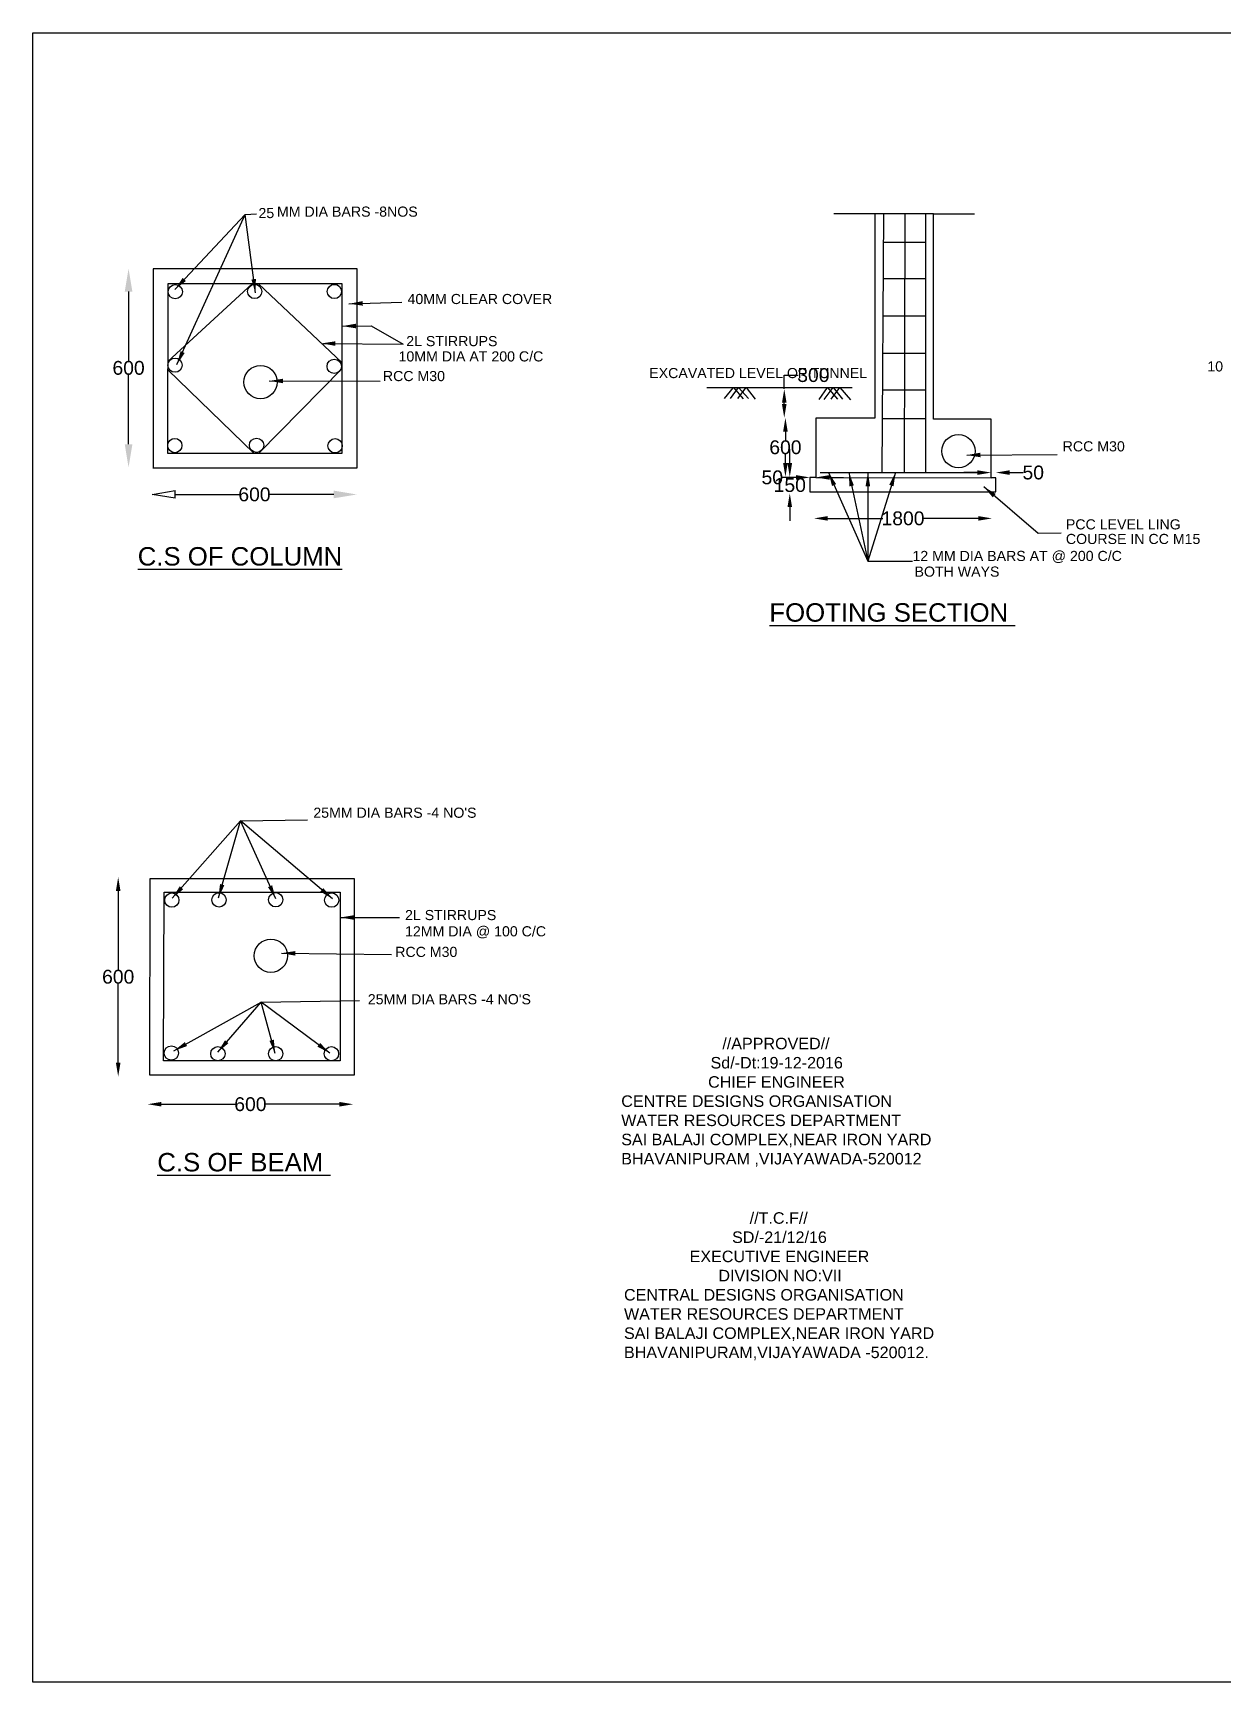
# Model space of a CAD drawing. Header units: millimetres. Extents: x 5124 to 3340331, y 2311 to 45925686.
# Drawn here: x 3334501 to 3337085, y 45922105 to 45925686 of the extents above; entities that cross this region are included whole.
import ezdxf

# ---------------------------------------------------------------- set-up
doc = ezdxf.new("R2010")
doc.units = ezdxf.units.MM
doc.header["$MEASUREMENT"] = 0
for name, color, linetype in [('DIMENSION', 7, 'Continuous'), ('DRAWING', 2, 'Continuous'), ('TEXT', 7, 'Continuous')]:
    doc.layers.add(name, color=color, linetype=linetype)
doc.styles.get("Standard").update_dxf_attribs({"font": 'arial.ttf', "height": 30})
doc.dimstyles.get("Standard").update_dxf_attribs({"dimtxt": 200, "dimasz": 110, "dimexe": 0.18, "dimexo": 0.0625, "dimgap": 0.09, "dimtad": 0, "dimtih": 1, "dimtoh": 1, "dimdec": 0, "dimzin": 0, "dimdsep": 46, "dimtxsty": 'Standard', "dimblk": 'OBLIQUE', "dimcen": 0.09, "dimse1": 1, "dimse2": 1, "dimadec": 0, "dimazin": 0, "dimtfac": 1, "dimtdec": 0, "dimtofl": 0, "dimtmove": 0, "dimatfit": 3, "dimfxl": 1, "dimtolj": 1, "dimtzin": 0, "dimarcsym": 0})

# ---------------------------------------------------------------- blocks, each defined once
blk = doc.blocks.new('_ClosedBlank')
at = {"color": 0, "linetype": 'ByBlock', "lineweight": -2}
for p, q in [((-1, 0.167), (0, 0)), ((-1, 0.167), (-1, -0.167)), ((0, 0), (-1, -0.167))]:
    blk.add_line(p, q, dxfattribs=at)
blk = doc.blocks.new('*D43')
at = {"layer": 'Defpoints', "color": 0}
for p in [(3334759.5, 45924683), (3335204, 45924683.5), (3335204, 45924682)]:
    blk.add_point(p, dxfattribs=at)
at = {"layer": 'DIMENSION', "color": 0, "lineweight": -2}
for p, q in [((3334809.5, 45924683.5), (3334948.5, 45924683.5)), ((3335154, 45924683.5), (3335015, 45924683.5))]:
    blk.add_line(p, q, dxfattribs=at)
at = {"layer": 'DIMENSION', "color": 0}
blk.add_solid([(3335154, 45924691.8), (3335154, 45924675.2), (3335204, 45924683.5)], dxfattribs=at)
at = {"layer": 'DIMENSION', "color": 0, "lineweight": -2, "xscale": 50, "yscale": 50, "zscale": 50, "rotation": 180}
blk.add_blockref('_ClosedBlank', (3334759.5, 45924683.5), dxfattribs=at)
at = {"layer": 'DIMENSION', "color": 0, "insert": (3334981.8, 45924683.5), "char_height": 30, "attachment_point": 5}
blk.add_mtext('\\A1;600', dxfattribs=at)
blk = doc.blocks.new('*D45')
at = {"layer": 'Defpoints', "color": 0}
for p in [(3334694.5, 45925174), (3334708.5, 45925174), (3334689, 45924742.5)]:
    blk.add_point(p, dxfattribs=at)
at = {"layer": 'DIMENSION', "color": 0, "lineweight": -2}
for p, q in [((3334708.5, 45925124), (3334708.5, 45924973.7)), ((3334708.5, 45924792.5), (3334708.5, 45924942.8))]:
    blk.add_line(p, q, dxfattribs=at)
at = {"layer": 'DIMENSION', "color": 0}
for points in [[(3334700.2, 45925124), (3334716.8, 45925124), (3334708.5, 45925174)], [(3334700.2, 45924792.5), (3334716.8, 45924792.5), (3334708.5, 45924742.5)]]:
    blk.add_solid(points, dxfattribs=at)
at = {"layer": 'DIMENSION', "color": 0, "insert": (3334708.5, 45924958.2), "char_height": 30, "attachment_point": 5}
blk.add_mtext('\\A1;600', dxfattribs=at)
blk = doc.blocks.new('*D46')
at = {"layer": 'Defpoints', "color": 0}
for p in [(3336132, 45924912.5), (3336142.5, 45924912.5), (3336139.5, 45924850)]:
    blk.add_point(p, dxfattribs=at)
at = {"layer": 'DIMENSION', "color": 0, "lineweight": -2}
for p, q in [((3336132, 45924912.5), (3336132, 45924942.5)), ((3336132, 45924942.5), (3336162, 45924942.5)), ((3336132, 45924880), (3336132, 45924882.5))]:
    blk.add_line(p, q, dxfattribs=at)
at = {"layer": 'DIMENSION', "color": 0}
for points in [[(3336127, 45924882.5), (3336137, 45924882.5), (3336132, 45924912.5)], [(3336127, 45924880), (3336137, 45924880), (3336132, 45924850)]]:
    blk.add_solid(points, dxfattribs=at)
at = {"layer": 'DIMENSION', "color": 0, "insert": (3336195.169809, 45924942.5), "char_height": 30, "attachment_point": 5}
blk.add_mtext('\\A1;300', dxfattribs=at)
blk = doc.blocks.new('*D47')
at = {"layer": 'Defpoints', "color": 0}
for p in [(3336139.5, 45924850), (3336134.5, 45924721.5), (3336141, 45924721.5)]:
    blk.add_point(p, dxfattribs=at)
at = {"layer": 'DIMENSION', "color": 0, "lineweight": -2}
for p, q in [((3336134.5, 45924820), (3336134.5, 45924801.2)), ((3336134.5, 45924751.5), (3336134.5, 45924770.3))]:
    blk.add_line(p, q, dxfattribs=at)
at = {"layer": 'DIMENSION', "color": 0}
for points in [[(3336129.5, 45924820), (3336139.5, 45924820), (3336134.5, 45924850)], [(3336129.5, 45924751.5), (3336139.5, 45924751.5), (3336134.5, 45924721.5)]]:
    blk.add_solid(points, dxfattribs=at)
at = {"layer": 'DIMENSION', "color": 0, "insert": (3336134.5, 45924785.8), "char_height": 30, "attachment_point": 5}
blk.add_mtext('\\A1;600', dxfattribs=at)
blk = doc.blocks.new('*D48')
at = {"layer": 'Defpoints', "color": 0}
for p in [(3336141, 45924721.5), (3336140, 45924686), (3336144, 45924686)]:
    blk.add_point(p, dxfattribs=at)
at = {"layer": 'DIMENSION', "color": 0, "lineweight": -2}
for p, q in [((3336144, 45924751.5), (3336144, 45924781.5)), ((3336144, 45924656), (3336144, 45924626))]:
    blk.add_line(p, q, dxfattribs=at)
at = {"layer": 'DIMENSION', "color": 0}
for points in [[(3336139, 45924751.5), (3336149, 45924751.5), (3336144, 45924721.5)], [(3336139, 45924656), (3336149, 45924656), (3336144, 45924686)]]:
    blk.add_solid(points, dxfattribs=at)
at = {"layer": 'DIMENSION', "color": 0, "insert": (3336144, 45924703.75), "char_height": 30, "attachment_point": 5}
blk.add_mtext('\\A1;150', dxfattribs=at)
blk = doc.blocks.new('*D49')
at = {"layer": 'Defpoints', "color": 0}
for p in [(3336187.5, 45924720.5), (3336187.5, 45924720.5), (3336200.5, 45924720.5)]:
    blk.add_point(p, dxfattribs=at)
at = {"layer": 'DIMENSION', "color": 0, "lineweight": -2}
for p, q in [((3336157.5, 45924720.5), (3336127.5, 45924720.5)), ((3336230.5, 45924720.5), (3336260.5, 45924720.5))]:
    blk.add_line(p, q, dxfattribs=at)
at = {"layer": 'DIMENSION', "color": 0}
for points in [[(3336157.5, 45924725.5), (3336157.5, 45924715.5), (3336187.5, 45924720.5)], [(3336230.5, 45924725.5), (3336230.5, 45924715.5), (3336200.5, 45924720.5)]]:
    blk.add_solid(points, dxfattribs=at)
at = {"layer": 'DIMENSION', "color": 0, "insert": (3336106, 45924720.5), "char_height": 30, "attachment_point": 5}
blk.add_mtext('\\A1;50', dxfattribs=at)
blk = doc.blocks.new('*D50')
at = {"layer": 'Defpoints', "color": 0}
for p in [(3336196.5, 45924632.5), (3336583, 45924631.5), (3336583, 45924631.5)]:
    blk.add_point(p, dxfattribs=at)
at = {"layer": 'DIMENSION', "color": 0, "lineweight": -2}
for p, q in [((3336226.5, 45924631.5), (3336346.3, 45924631.5)), ((3336553, 45924631.5), (3336433.2, 45924631.5))]:
    blk.add_line(p, q, dxfattribs=at)
at = {"layer": 'DIMENSION', "color": 0}
for points in [[(3336226.5, 45924636.5), (3336226.5, 45924626.5), (3336196.5, 45924631.5)], [(3336553, 45924636.5), (3336553, 45924626.5), (3336583, 45924631.5)]]:
    blk.add_solid(points, dxfattribs=at)
at = {"layer": 'DIMENSION', "color": 0, "insert": (3336389.8, 45924631.5), "char_height": 30, "attachment_point": 5}
blk.add_mtext('\\A1;1800', dxfattribs=at)
blk = doc.blocks.new('*D51')
at = {"layer": 'Defpoints', "color": 0}
for p in [(3336581.5, 45924719.5), (3336591, 45924731), (3336591, 45924719.5)]:
    blk.add_point(p, dxfattribs=at)
at = {"layer": 'DIMENSION', "color": 0, "lineweight": -2}
for p, q in [((3336551.5, 45924731), (3336521.5, 45924731)), ((3336621, 45924731), (3336651, 45924731))]:
    blk.add_line(p, q, dxfattribs=at)
at = {"layer": 'DIMENSION', "color": 0}
for points in [[(3336551.5, 45924736), (3336551.5, 45924726), (3336581.5, 45924731)], [(3336621, 45924736), (3336621, 45924726), (3336591, 45924731)]]:
    blk.add_solid(points, dxfattribs=at)
at = {"layer": 'DIMENSION', "color": 0, "insert": (3336672.52588, 45924731), "char_height": 30, "attachment_point": 5}
blk.add_mtext('\\A1;50', dxfattribs=at)
blk = doc.blocks.new('*D71')
at = {"layer": 'Defpoints', "color": 0}
for p in [(3334750, 45923359.5), (3334750, 45923359.5), (3335196, 45923362.5)]:
    blk.add_point(p, dxfattribs=at)
at = {"layer": 'DIMENSION', "color": 0, "lineweight": -2}
for p, q in [((3334780, 45923359.5), (3334939.7, 45923359.5)), ((3335166, 45923359.5), (3335006.3, 45923359.5))]:
    blk.add_line(p, q, dxfattribs=at)
at = {"layer": 'DIMENSION', "color": 0}
for points in [[(3334780, 45923364.5), (3334780, 45923354.5), (3334750, 45923359.5)], [(3335166, 45923364.5), (3335166, 45923354.5), (3335196, 45923359.5)]]:
    blk.add_solid(points, dxfattribs=at)
at = {"layer": 'DIMENSION', "color": 0, "insert": (3334973, 45923359.5), "char_height": 30, "attachment_point": 5}
blk.add_mtext('\\A1;600', dxfattribs=at)
blk = doc.blocks.new('*D72')
at = {"layer": 'Defpoints', "color": 0}
for p in [(3334684.5, 45923852.5), (3334686, 45923852.5), (3334681.5, 45923420)]:
    blk.add_point(p, dxfattribs=at)
at = {"layer": 'DIMENSION', "color": 0, "lineweight": -2}
for p, q in [((3334686, 45923822.5), (3334686, 45923651.7)), ((3334686, 45923450), (3334686, 45923620.8))]:
    blk.add_line(p, q, dxfattribs=at)
at = {"layer": 'DIMENSION', "color": 0}
for points in [[(3334681, 45923822.5), (3334691, 45923822.5), (3334686, 45923852.5)], [(3334681, 45923450), (3334691, 45923450), (3334686, 45923420)]]:
    blk.add_solid(points, dxfattribs=at)
at = {"layer": 'DIMENSION', "color": 0, "insert": (3334686, 45923636.2), "char_height": 30, "attachment_point": 5}
blk.add_mtext('\\A1;600', dxfattribs=at)

msp = doc.modelspace()

# ---------------------------------------------------------------- linework, layer by layer
at = {"layer": 'DRAWING', "color": 0}
msp.add_lwpolyline([(3340331, 45922105), (3334501, 45922105), (3334501, 45925685.5), (3340331, 45925685.5)], close=True, dxfattribs=at)
for points in [[(3336187.5, 45924689.5), (3336591, 45924689.5), (3336591, 45924719.5), (3336581.5, 45924719.5), (3336581.5, 45924847), (3336456, 45924847), (3336456, 45925292.5), (3336545, 45925292.5)], [(3336328.5, 45925292.5), (3336328.5, 45924849), (3336200.5, 45924849), (3336200.5, 45924720.5), (3336581.5, 45924719.5)], [(3336456, 45925292.5), (3336239.5, 45925292.5)], [(3336344.5, 45924731.5), (3336347.8, 45925292.5)], [(3336389.5, 45924731.5), (3336439, 45924731.5), (3336439, 45925292.5)], [(3336394, 45925292.5), (3336392.5, 45924731.5)], [(3336347.4, 45925231.5), (3336439, 45925231.5)], [(3334761, 45924741.5), (3335204.5, 45924741.5), (3335204.5, 45925173.5), (3334762, 45925173.5), (3334762, 45924741.5)], [(3334793, 45924773.5), (3335172, 45924773.5), (3335172, 45925140.5), (3334794, 45925140.5), (3334793, 45924773.5)], [(3334793.5, 45924954), (3334980.5, 45924773.5), (3334991.5, 45924773.5), (3335172, 45924957), (3335172, 45924969.5), (3334990.5, 45925140.5), (3334976.5, 45925140.5), (3334793.5, 45924972), (3334793.5, 45924965.5)], [(3336346.9, 45925152.5), (3336439, 45925152.5)], [(3336346.5, 45925071.5), (3336439, 45925071.5)], [(3336346, 45924990.5), (3336439, 45924990.5)], [(3335964, 45924915.5), (3336279.5, 45924915.5)], [(3336002, 45924892), (3336021.5, 45924915.5), (3336042.5, 45924891)], [(3336015, 45924892), (3336033, 45924915.5), (3336054.5, 45924891.5)], [(3336031, 45924892), (3336049, 45924915.5), (3336069, 45924890.5)], [(3336207.5, 45924889.5), (3336225.5, 45924915.5), (3336247.5, 45924890.5)], [(3336218.5, 45924890), (3336238, 45924915.5), (3336258.5, 45924890.5)], [(3336234, 45924890.5), (3336252.5, 45924915.5), (3336275.5, 45924889)], [(3336345.5, 45924910.5), (3336439, 45924910.5)], [(3336345.2, 45924848.5), (3336439, 45924848.5)], [(3336200.5, 45924720.5), (3336187.5, 45924720.5), (3336187.5, 45924689.5)], [(3336210, 45924731.5), (3336569, 45924731.5)], [(3334755.5, 45923849.5), (3335198.5, 45923849.5), (3335198.5, 45923422.5), (3334755, 45923422.5), (3334755.5, 45923849.5)], [(3334786, 45923820), (3335168, 45923820), (3335168, 45923453.5), (3334784.5, 45923453.5), (3334786, 45923820)]]:
    msp.add_lwpolyline(points, dxfattribs=at)
for centre, radius in [((3334809.9, 45925123.7), 15.5), ((3334982.4, 45925124.2), 15.5), ((3335155.4, 45925124.2), 15.5), ((3334809.4, 45924964.2), 15.5), ((3334995, 45924927.5), 36.1), ((3335155, 45924961.6), 15.5), ((3334808.9, 45924789.7), 15.5), ((3334986.4, 45924790.3), 15.5), ((3335156.9, 45924789.2), 15.5), ((3336510, 45924777.5), 36.1), ((3334802.4, 45923802.7), 15.5), ((3334904.9, 45923803.2), 15.5), ((3335028, 45923803.5), 15.5), ((3335149.4, 45923802.7), 15.5), ((3335017.5, 45923682), 36.1), ((3334801.4, 45923470.7), 15.5), ((3334902.4, 45923469.2), 15.5), ((3335027.9, 45923469.2), 15.5), ((3335148.9, 45923469.2), 15.5)]:
    msp.add_circle(centre, radius, dxfattribs=at)

# ---------------------------------------------------------------- texts
at = {"layer": 'DRAWING', "color": 0, "char_height": 25, "width": 671.839, "attachment_point": 1}
for s, insert in [('\\pi219.47;//APPROVED// \\P\\pi193.84;Sd/-Dt:19-12-2016 \\P\\pi188.56;CHIEF ENGINEER \\P\\pi0;CENTRE DESIGNS ORGANISATION WATER RESOURCES DEPARTMENT \\PSAI BALAJI COMPLEX,NEAR IRON YARD BHAVANIPURAM ,VIJAYAWADA-520012', (3335778.1, 45923503.8)), ('\\pi272.87;//T.C.F// \\P\\pi234.61;SD/-21/12/16 \\P\\pi142.49;EXECUTIVE ENGINEER  \\P\\pi204.93;DIVISION NO:VII \\P\\pi0;CENTRAL DESIGNS ORGANISATION  WATER RESOURCES DEPARTMENT  SAI BALAJI COMPLEX,NEAR IRON YARD BHAVANIPURAM,VIJAYAWADA -520012.', (3335784.1, 45923125))]:
    msp.add_mtext(s, dxfattribs=dict(at, insert=insert))
at = {"layer": 'TEXT', "color": 0}
for s, height, p in [('25', 22, (3334990.5, 45925283.5)), (' MM DIA BARS -8NOS', 22, (3335022.1, 45925286.6)), ('40MM CLEAR COVER', 22, (3335314.1, 45925096.9)), ('10MM DIA AT 200 C/C', 22, (3335294.7, 45924972.3)), ('2L STIRRUPS', 22, (3335311.3, 45925005.5)), ('10', 22, (3337050.5, 45924950.6)), ('RCC M30', 22, (3335260.6, 45924929.6)), ('EXCAVATED LEVEL OF TUNNEL', 22, (3335838.9, 45924936.1)), ('RCC M30', 22, (3336736.4, 45924777)), ('PCC LEVEL LING', 22, (3336743.4, 45924607.6)), ('%%UC.S OF COLUMN', 40, (3334728.4, 45924529.2)), ('COURSE IN CC M15', 22, (3336743.4, 45924575.9)), ('12 MM DIA BARS AT @ 200 C/C', 22, (3336410.3, 45924539)), ('BOTH WAYS', 22, (3336414.8, 45924505)), ('%%UFOOTING SECTION ', 40, (3336099.7, 45924407.3)), ("25MM DIA BARS -4 NO'S", 22, (3335109.6, 45923981.5)), ('2L STIRRUPS ', 22, (3335308.7, 45923759.3)), ('12MM DIA @ 100 C/C', 22, (3335308.7, 45923724)), ('RCC M30', 22, (3335287.4, 45923679.3)), ("25MM DIA BARS -4 NO'S", 22, (3335227.9, 45923576.5)), ('%%UC.S OF BEAM ', 40, (3334770.9, 45923213.7))]:
    msp.add_text(s, height=height, dxfattribs=at).set_placement(p)

# ---------------------------------------------------------------- dimensions: what is measured, and where the dimension line sits
at = {"layer": 'DIMENSION', "color": 0}
for base, p1, p2, text, override, picture, middle in [((3334708.5, 45925174), (3334689, 45924742.5), (3334694.5, 45925174), '600', {"dimtxt": 40, "dimasz": 50, "dimarcsym": 1}, '*D45', (3334708.5, 45924958.2)), ((3336132, 45924912.5), (3336139.5, 45924850), (3336142.5, 45924912.5), '300', {"dimtxt": 30, "dimasz": 30, "dimarcsym": 1}, '*D46', (3336195.2, 45924942.5)), ((3336134.5, 45924721.5), (3336139.5, 45924850), (3336141, 45924721.5), '600', {"dimtxt": 30, "dimasz": 30, "dimarcsym": 1}, '*D47', (3336134.5, 45924785.8)), ((3336144, 45924686), (3336141, 45924721.5), (3336140, 45924686), '150', {"dimtxt": 30, "dimasz": 30, "dimarcsym": 1}, '*D48', (3336144, 45924703.8)), ((3334686, 45923852.5), (3334681.5, 45923420), (3334684.5, 45923852.5), '600', {"dimtxt": 30, "dimasz": 30, "dimarcsym": 1}, '*D72', (3334686, 45923636.2))]:
    dim = msp.add_linear_dim(base=base, p1=p1, p2=p2, angle=90, text=text, dimstyle='Standard', override=override, dxfattribs=at)
    dim.commit()
    dim.dimension.update_dxf_attribs({"geometry": picture, "text_midpoint": middle})
for base, p1, p2, text, override, picture, middle in [((3336591, 45924731), (3336581.5, 45924719.5), (3336591, 45924719.5), '50', {"dimtxt": 30, "dimasz": 30, "dimarcsym": 1}, '*D51', (3336672.5, 45924731)), ((3336187.5, 45924720.5), (3336200.5, 45924720.5), (3336187.5, 45924720.5), '50', {"dimtxt": 30, "dimasz": 30, "dimarcsym": 1}, '*D49', (3336106, 45924720.5)), ((3335204, 45924683.5), (3334759.5, 45924683), (3335204, 45924682), '600', {"dimtxt": 300, "dimasz": 50, "dimblk1": 'ClosedBlank', "dimsah": 1, "dimarcsym": 1}, '*D43', (3334981.8, 45924683.5)), ((3336583, 45924631.5), (3336196.5, 45924632.5), (3336583, 45924631.5), '1800', {"dimtxt": 30, "dimasz": 30, "dimarcsym": 1}, '*D50', (3336389.8, 45924631.5)), ((3334750, 45923359.5), (3335196, 45923362.5), (3334750, 45923359.5), '600', {"dimtxt": 30, "dimasz": 30, "dimarcsym": 1}, '*D71', (3334973, 45923359.5))]:
    dim = msp.add_linear_dim(base=base, p1=p1, p2=p2, text=text, dimstyle='Standard', override=override, dxfattribs=at)
    dim.commit()
    dim.dimension.update_dxf_attribs({"geometry": picture, "text_midpoint": middle})

# ---------------------------------------------------------------- leaders
for points in [[(3334809, 45925128.5), (3334961.5, 45925291.5)], [(3334813.5, 45924965.5), (3334961.5, 45925291.5)], [(3334984, 45925121), (3334961.5, 45925291.5), (3334986, 45925292.5)], [(3335187, 45925097.5), (3335302, 45925101)], [(3335172, 45925049), (3335235, 45925049.5), (3335304.5, 45925010)], [(3335127.5, 45925011.4), (3335304.5, 45925010)], [(3335014, 45924930), (3335254.5, 45924929.5)], [(3336528, 45924769), (3336724.5, 45924770.5)], [(3336228, 45924731.5), (3336313.5, 45924538.5), (3336410.3, 45924539)], [(3336272, 45924731.5), (3336313.5, 45924538.5)], [(3336313.5, 45924731.5), (3336313.5, 45924538.5)], [(3336373.5, 45924731.5), (3336313.5, 45924538.5)], [(3336565, 45924700.5), (3336683, 45924599.5), (3336733.5, 45924600.5)], [(3334803.5, 45923807), (3334951.5, 45923975)], [(3334903.5, 45923807.5), (3334951.5, 45923975)], [(3335151, 45923805.5), (3334951.5, 45923975), (3335097, 45923977)], [(3335028, 45923805.5), (3334951.5, 45923975)], [(3335168, 45923765), (3335297, 45923765)], [(3335040.5, 45923687.5), (3335279.5, 45923684.5)], [(3334807, 45923475.5), (3334996.5, 45923581.5), (3335209.5, 45923584.5)], [(3334902, 45923472.5), (3334996.5, 45923581.5)], [(3335145.5, 45923470.5), (3334996.5, 45923581.5)], [(3335027, 45923469.5), (3334996.5, 45923581.5)]]:
    msp.add_leader(points, dimstyle='Standard', override={"dimtxt": 30, "dimasz": 30, "dimgap": 0.09, "dimtad": 0, "dimarcsym": 1}, dxfattribs=at)

doc.saveas('drawing.dxf')
